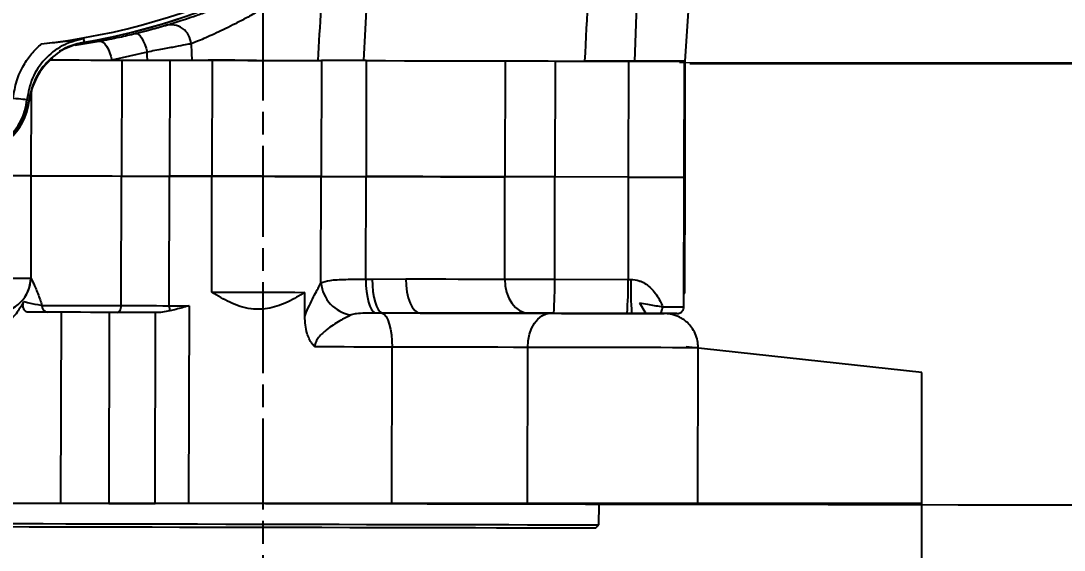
# Model space of a CAD drawing. Header units: millimetres. Extents: x 2454 to 4226, y 715 to 1968.
# Drawn here: x 3000.7 to 3138.3, y 1601.1 to 1670.9 of the extents above; entities that cross this region are included whole.
import ezdxf

# ---------------------------------------------------------------- set-up
doc = ezdxf.new("R2010")
doc.units = ezdxf.units.MM
doc.linetypes.add('AM_ISO08W050', pattern=[18, 12, -1.5, 3, -1.5])
for name, color, linetype, lineweight in [('AM_5', 3, 'Continuous', 25), ('AM_7', 4, 'AM_ISO08W050', 25), ('标注', 3, 'Continuous', 13)]:
    doc.layers.add(name, color=color, linetype=linetype, lineweight=lineweight)
doc.styles.add('SLDTEXTSTYLE1', font='txt.shx', dxfattribs={"width": 0.7, "bigfont": 'gbcbig.shx'})
doc.dimstyles.new('SLDDIMSTYLE12$0', dxfattribs={"dimtxt": 12, "dimasz": 10, "dimexe": 0, "dimexo": 0.0625, "dimgap": 0.875, "dimtad": 1, "dimdec": 1, "dimlfac": 1.8, "dimrnd": 1e-09, "dimzin": 12, "dimdsep": 46, "dimtxsty": 'SLDTEXTSTYLE1', "dimcen": 0.09, "dimdle": 8.16, "dimclrd": 3, "dimclre": 3, "dimadec": 0, "dimazin": 3, "dimtfac": 1, "dimtdec": 1, "dimtofl": 0, "dimtmove": 0, "dimatfit": 3, "dimfxl": 0, "dimfrac": 2, "dimtolj": 1, "dimlwd": 5, "dimlwe": 5, "dimarcsym": 0})

# ---------------------------------------------------------------- blocks, each defined once
blk = doc.blocks.new('*D48')
at = {"layer": 'Defpoints', "color": 0, "transparency": 16777216}
for p in [(3045.7, 1934.27), (3087.52, 1665.43), (3190.72, 1665.43)]:
    blk.add_point(p, dxfattribs=at)
at = {"layer": '标注', "color": 3, "lineweight": 5, "transparency": 16777216}
blk.add_line((3045.76, 1934.27), (3190.72, 1934.27), dxfattribs=at)
at = {"layer": '标注', "color": 3, "linetype": 'Continuous', "lineweight": 5, "transparency": 16777216}
for p, q in [((3190.72, 1924.27), (3190.72, 1675.43)), ((3087.59, 1665.43), (3190.72, 1665.43))]:
    blk.add_line(p, q, dxfattribs=at)
at = {"layer": '标注', "color": 3, "transparency": 16777216}
for points in [[(3189.05, 1924.27), (3192.39, 1924.27), (3190.72, 1934.27)], [(3189.05, 1675.43), (3192.39, 1675.43), (3190.72, 1665.43)]]:
    blk.add_solid(points, dxfattribs=at)
at = {"layer": '标注', "color": 0, "transparency": 16777216, "insert": (3178.42, 1799.85), "char_height": 10, "attachment_point": 5, "rotation": 90, "style": 'SLDTEXTSTYLE1'}
blk.add_mtext('\\A1;{\\H2.28571x;300}', dxfattribs=at)
blk = doc.blocks.new('*D49')
at = {"layer": 'Defpoints', "color": 0, "transparency": 16777216}
for p in [(3088.86, 1665.26), (3089.76, 1607.09), (3189.99, 1607.09)]:
    blk.add_point(p, dxfattribs=at)
at = {"layer": '标注', "color": 3, "lineweight": 5, "transparency": 16777216}
blk.add_line((3088.93, 1665.26), (3189.99, 1665.26), dxfattribs=at)
at = {"layer": '标注', "color": 3, "linetype": 'Continuous', "lineweight": 5, "transparency": 16777216}
for p, q in [((3189.99, 1655.26), (3189.99, 1617.09)), ((3089.82, 1607.09), (3189.99, 1607.09))]:
    blk.add_line(p, q, dxfattribs=at)
at = {"layer": '标注', "color": 3, "transparency": 16777216}
for points in [[(3188.33, 1655.26), (3191.66, 1655.26), (3189.99, 1665.26)], [(3188.33, 1617.09), (3191.66, 1617.09), (3189.99, 1607.09)]]:
    blk.add_solid(points, dxfattribs=at)
at = {"layer": '标注', "color": 0, "transparency": 16777216, "insert": (3178.4, 1636.18), "char_height": 10, "attachment_point": 5, "rotation": 90, "style": 'SLDTEXTSTYLE1'}
blk.add_mtext('\\A1;{\\H2.14286x;30}', dxfattribs=at)
blk = doc.blocks.new('*D65')
at = {"layer": 'AM_5', "color": 3, "lineweight": 5, "transparency": 16777216}
blk.add_line((3090.07, 1607.09), (3189.68, 1606.89), dxfattribs=at)
at = {"layer": 'AM_5', "color": 3, "linetype": 'Continuous', "lineweight": 5, "transparency": 16777216}
for p, q in [((3189.66, 1596.89), (3189.4, 1468.92)), ((3039.87, 1459.22), (3189.38, 1458.92))]:
    blk.add_line(p, q, dxfattribs=at)
at = {"layer": 'AM_5', "color": 3, "transparency": 16777216}
for points in [[(3187.99, 1596.9), (3191.33, 1596.89), (3189.68, 1606.89)], [(3187.73, 1468.92), (3191.07, 1468.91), (3189.38, 1458.92)]]:
    blk.add_solid(points, dxfattribs=at)
at = {"layer": 'Defpoints', "color": 0, "transparency": 16777216}
for p in [(3090.01, 1607.09), (3039.8, 1459.22), (3189.38, 1458.92)]:
    blk.add_point(p, dxfattribs=at)
at = {"layer": 'AM_5', "color": 0, "transparency": 16777216, "insert": (3182.65, 1532.92), "char_height": 12, "attachment_point": 5, "rotation": 89.8839, "style": 'SLDTEXTSTYLE1'}
blk.add_mtext('\\A1;148', dxfattribs=at)

msp = doc.modelspace()

# ---------------------------------------------------------------- linework, layer by layer
at = {"color": 7, "linetype": 'Continuous', "lineweight": 25}
for p, q in [((3088.331, 1665.598), (3090.296, 1696.644)), ((3082.673, 1696.375), (3081.644, 1665.613)), ((3007.87, 1667.74), (3011.049, 1668.253)), ((3008.435, 1667.912), (3009.211, 1668.082)), ((3008.934, 1668.082), (3009.211, 1668.082)), ((3017.352, 1666.816), (3012.688, 1665.76)), ((3014.025, 1665.757), (3013.993, 1650.457)), ((3020.353, 1665.743), (3020.32, 1650.443)), ((3025.943, 1665.731), (3025.91, 1650.431)), ((3040.346, 1665.701), (3040.313, 1650.401)), ((3046.262, 1665.688), (3046.23, 1650.388)), ((3064.576, 1665.649), (3064.543, 1650.349)), ((3071.171, 1665.635), (3071.138, 1650.335)), ((3071.171, 1665.635), (3080.845, 1665.614)), ((3080.845, 1665.614), (3080.812, 1650.314)), ((3084.794, 1665.606), (3084.794, 1665.606)), ((3088.191, 1650.298), (3088.224, 1665.598)), ((3088.3, 1650.298), (3088.333, 1665.598)), ((3088.331, 1665.598), (3088.331, 1665.598)), ((3001.791, 1660.309), (3002.149, 1661.762)), ((3002.053, 1661.37), (3002.029, 1650.483)), ((3001.811, 1660.318), (3001.735, 1660.318)), ((3002.029, 1650.483), (3002, 1636.983)), ((3013.956, 1633.357), (3013.993, 1650.457)), ((3020.284, 1633.343), (3020.32, 1650.443)), ((3025.878, 1635.131), (3025.91, 1650.431)), ((3040.283, 1636.353), (3040.313, 1650.401)), ((3046.201, 1636.843), (3046.23, 1650.388)), ((3064.515, 1636.849), (3064.543, 1650.349)), ((3071.109, 1636.835), (3071.138, 1650.335)), ((3080.812, 1650.314), (3071.138, 1650.335)), ((3080.812, 1650.314), (3080.784, 1636.814)), ((3088.155, 1633.199), (3088.191, 1650.298)), ((3088.3, 1650.298), (3088.191, 1650.299)), ((3088.268, 1634.998), (3088.3, 1650.298)), ((3047.041, 1636.841), (3051.488, 1636.877)), ((3071.109, 1636.835), (3080.784, 1636.814)), ((3038.151, 1631.931), (3038.158, 1635.105)), ((3088.158, 1634.999), (3088.268, 1634.998)), ((3088.158, 1634.889), (3088.268, 1634.998)), ((3022.886, 1633.338), (3022.83, 1607.238)), ((3082.302, 1633.735), (3083.118, 1632.31)), ((3006.009, 1632.474), (3005.955, 1607.274)), ((3012.373, 1632.46), (3012.319, 1607.26)), ((3018.41, 1607.247), (3018.463, 1632.447)), ((3020.354, 1632.647), (3019.137, 1632.446)), ((3053.387, 1632.373), (3048.356, 1632.361)), ((3080.662, 1632.314), (3070.988, 1632.335)), ((3084.795, 1632.306), (3083.124, 1632.309)), ((3083.124, 1632.309), (3083.124, 1632.309)), ((3085.235, 1632.305), (3085.235, 1632.305)), ((3086.012, 1632.279), (3086.012, 1632.303)), ((3049.628, 1607.181), (3049.672, 1627.881)), ((3067.511, 1607.142), (3067.555, 1627.842)), ((3090.006, 1607.094), (3090.05, 1627.794)), ((3090.05, 1627.794), (3090.05, 1627.795)), ((3022.473, 1613.968), (3022.475, 1613.968)), ((3119.513, 1607.218), (2944.513, 1607.218)), ((2995.998, 1607.295), (3005.955, 1607.274)), ((3012.319, 1607.26), (3018.41, 1607.247)), ((3076.952, 1604.423), (3076.958, 1607.122)), ((3119.513, 1595.218), (3119.513, 1607.218)), ((3076.501, 1603.973), (3076.952, 1604.423))]:
    msp.add_line(p, q, dxfattribs=at)
at = {"linetype": 'ByBlock'}
for p, q in [((3119.513, 1624.536), (3088.431, 1627.911)), ((3119.513, 1607.218), (3119.513, 1624.536))]:
    msp.add_line(p, q, dxfattribs=at)
at = {"color": 7, "linetype": 'Continuous', "lineweight": 25, "flags": 128}
for points in [[(3015.845, 1669.277), (3016.027, 1669.266), (3016.227, 1669.152), (3016.437, 1668.94), (3016.649, 1668.639), (3016.854, 1668.26), (3017.044, 1667.818), (3017.212, 1667.33), (3017.352, 1666.816)], [(3011.049, 1668.253), (3011.284, 1668.241), (3011.529, 1668.126), (3011.774, 1667.912), (3012.01, 1667.606), (3012.227, 1667.222), (3012.417, 1666.775), (3012.573, 1666.281), (3012.688, 1665.76)], [(3023.148, 1667.901), (3023.214, 1666.689), (3023.265, 1665.737)], [(3017.399, 1665.75), (3017.373, 1666.347), (3017.352, 1666.816)], [(3004.508, 1665.777), (3005.659, 1665.775), (3008.284, 1665.769), (3011.105, 1665.763), (3014.1, 1665.757), (3014.624, 1665.756)], [(3004.517, 1665.777), (3005.55, 1665.775), (3006.922, 1665.772), (3008.399, 1665.769), (3009.914, 1665.766), (3011.399, 1665.762), (3012.79, 1665.76), (3014.025, 1665.757)], [(3012.688, 1665.76), (3013.265, 1665.759), (3013.845, 1665.757), (3014.43, 1665.756), (3015.017, 1665.755), (3015.608, 1665.754), (3016.202, 1665.752), (3016.799, 1665.751), (3017.399, 1665.75)], [(3014.025, 1665.757), (3014.693, 1665.755), (3015.417, 1665.754), (3016.187, 1665.752), (3016.994, 1665.751), (3017.825, 1665.749), (3018.67, 1665.747), (3019.517, 1665.745), (3020.353, 1665.743)], [(3018.38, 1665.748), (3020.512, 1665.743), (3023.268, 1665.737)], [(3020.353, 1665.743), (3021.046, 1665.742), (3021.741, 1665.74), (3022.437, 1665.739), (3023.136, 1665.737), (3023.836, 1665.736), (3024.537, 1665.734), (3025.239, 1665.733), (3025.943, 1665.731)], [(3031.804, 1665.719), (3030.644, 1665.721), (3028.924, 1665.725), (3027.318, 1665.728), (3025.894, 1665.732), (3025.41, 1665.733)], [(3025.943, 1665.731), (3027.327, 1665.728), (3028.921, 1665.725), (3030.657, 1665.721), (3032.456, 1665.717), (3034.238, 1665.714), (3035.924, 1665.71), (3037.44, 1665.707), (3038.718, 1665.704), (3039.701, 1665.702), (3040.346, 1665.701)], [(3046.262, 1665.688), (3045.22, 1665.69), (3044.238, 1665.692), (3043.329, 1665.694), (3042.51, 1665.696), (3041.791, 1665.698), (3041.185, 1665.699), (3040.701, 1665.7), (3040.346, 1665.701)], [(3046.262, 1665.688), (3048.814, 1665.683), (3051.308, 1665.677), (3053.735, 1665.672), (3056.086, 1665.667), (3058.353, 1665.662), (3060.529, 1665.658), (3062.606, 1665.653), (3064.576, 1665.649)], [(3064.576, 1665.649), (3065.252, 1665.647), (3065.987, 1665.646), (3066.773, 1665.644), (3067.602, 1665.642), (3068.465, 1665.641), (3069.354, 1665.639), (3070.259, 1665.637), (3071.171, 1665.635)], [(3075.738, 1665.625), (3075.744, 1665.625), (3075.989, 1665.625), (3076.541, 1665.624), (3077.356, 1665.622), (3078.368, 1665.62), (3079.494, 1665.617), (3080.644, 1665.615), (3081.724, 1665.612), (3082.647, 1665.61)], [(3080.845, 1665.614), (3082.355, 1665.611), (3083.806, 1665.608), (3085.134, 1665.605), (3086.28, 1665.603), (3087.193, 1665.601), (3087.833, 1665.599), (3088.172, 1665.599), (3088.194, 1665.599), (3087.899, 1665.599), (3087.3, 1665.6), (3086.423, 1665.602)], [(3088.331, 1665.598), (3088.276, 1665.598), (3087.898, 1665.599), (3087.176, 1665.601), (3086.14, 1665.603), (3084.834, 1665.606), (3083.314, 1665.609), (3081.644, 1665.613)], [(3086.423, 1665.602), (3085.901, 1665.603), (3085.46, 1665.604), (3085.108, 1665.605), (3084.849, 1665.606), (3084.687, 1665.606), (3084.623, 1665.606), (3084.659, 1665.606), (3084.794, 1665.606)], [(3084.794, 1665.606), (3084.943, 1665.606), (3085.084, 1665.605), (3085.215, 1665.605), (3085.337, 1665.605), (3085.45, 1665.604), (3085.553, 1665.604), (3085.648, 1665.604), (3085.733, 1665.604)], [(2999.704, 1660.731), (3000.05, 1660.698), (3000.384, 1660.667), (3000.693, 1660.638), (3000.966, 1660.612), (3001.191, 1660.591), (3001.362, 1660.575), (3001.47, 1660.565), (3001.514, 1660.561)], [(3002.029, 1650.483), (3001.925, 1650.483), (3001.63, 1650.483), (3001.248, 1650.484), (3000.784, 1650.485), (3000.244, 1650.486), (2999.631, 1650.488)], [(3002.029, 1650.483), (3001.925, 1650.483), (3001.63, 1650.483), (3001.248, 1650.484), (3000.784, 1650.485), (3000.244, 1650.486), (2999.631, 1650.488)], [(3002.029, 1650.483), (3002.153, 1650.482), (3002.589, 1650.481), (3003.318, 1650.48), (3004.308, 1650.478), (3005.517, 1650.475), (3006.89, 1650.472), (3008.366, 1650.469), (3009.881, 1650.466), (3011.367, 1650.463), (3012.758, 1650.46), (3013.993, 1650.457)], [(3002.032, 1650.483), (3002.153, 1650.482), (3002.589, 1650.481), (3003.318, 1650.48), (3004.308, 1650.478), (3005.517, 1650.475), (3006.89, 1650.472), (3008.366, 1650.469), (3009.881, 1650.466), (3011.367, 1650.463), (3012.758, 1650.46), (3013.993, 1650.457)], [(3013.993, 1650.457), (3014.66, 1650.456), (3015.384, 1650.454), (3016.154, 1650.452), (3016.961, 1650.451), (3017.793, 1650.449), (3018.637, 1650.447), (3019.484, 1650.445), (3020.32, 1650.443)], [(3013.993, 1650.457), (3014.66, 1650.456), (3015.384, 1650.454), (3016.154, 1650.452), (3016.961, 1650.451), (3017.793, 1650.449), (3018.637, 1650.447), (3019.484, 1650.445), (3020.32, 1650.443)], [(3020.32, 1650.443), (3021.013, 1650.442), (3021.708, 1650.44), (3022.405, 1650.439), (3023.103, 1650.437), (3023.803, 1650.436), (3024.504, 1650.434), (3025.207, 1650.433), (3025.91, 1650.431)], [(3025.91, 1650.431), (3025.207, 1650.433), (3024.504, 1650.434), (3023.803, 1650.436), (3023.103, 1650.437), (3022.405, 1650.439), (3021.708, 1650.44), (3021.013, 1650.442), (3020.32, 1650.443)], [(3040.313, 1650.401), (3039.668, 1650.402), (3038.685, 1650.404), (3037.407, 1650.407), (3035.892, 1650.41), (3034.205, 1650.414), (3032.423, 1650.418), (3030.624, 1650.421), (3028.889, 1650.425), (3027.294, 1650.428), (3025.91, 1650.431)], [(3025.91, 1650.431), (3027.294, 1650.428), (3028.889, 1650.425), (3030.624, 1650.421), (3032.423, 1650.418), (3034.205, 1650.414), (3035.892, 1650.41), (3037.407, 1650.407), (3038.685, 1650.404), (3039.668, 1650.402), (3040.313, 1650.401)], [(3040.313, 1650.401), (3040.668, 1650.4), (3041.152, 1650.399), (3041.758, 1650.398), (3042.477, 1650.396), (3043.297, 1650.394), (3044.205, 1650.392), (3045.188, 1650.39), (3046.23, 1650.388)], [(3040.313, 1650.401), (3040.668, 1650.4), (3041.152, 1650.399), (3041.758, 1650.398), (3042.477, 1650.396), (3043.297, 1650.394), (3044.205, 1650.392), (3045.188, 1650.39), (3046.23, 1650.388)], [(3064.543, 1650.349), (3062.573, 1650.353), (3060.497, 1650.358), (3058.321, 1650.362), (3056.053, 1650.367), (3053.702, 1650.372), (3051.275, 1650.377), (3048.782, 1650.383), (3046.23, 1650.388)], [(3046.23, 1650.388), (3048.782, 1650.383), (3051.275, 1650.377), (3053.702, 1650.372), (3056.053, 1650.367), (3058.321, 1650.362), (3060.497, 1650.358), (3062.573, 1650.353), (3064.543, 1650.349)], [(3071.138, 1650.335), (3070.226, 1650.337), (3069.321, 1650.339), (3068.432, 1650.341), (3067.569, 1650.343), (3066.74, 1650.344), (3065.955, 1650.346), (3065.22, 1650.348), (3064.543, 1650.349)], [(3071.138, 1650.335), (3070.226, 1650.337), (3069.321, 1650.339), (3068.432, 1650.341), (3067.569, 1650.343), (3066.74, 1650.344), (3065.955, 1650.346), (3065.22, 1650.348), (3064.543, 1650.349)], [(3080.812, 1650.314), (3082.322, 1650.311), (3083.773, 1650.308), (3085.101, 1650.305), (3086.247, 1650.303), (3087.16, 1650.301), (3087.8, 1650.299), (3088.139, 1650.299), (3088.191, 1650.298)], [(3080.812, 1650.314), (3082.322, 1650.311), (3083.773, 1650.308), (3085.101, 1650.305), (3086.247, 1650.303), (3087.16, 1650.301), (3087.8, 1650.299), (3088.139, 1650.299), (3088.191, 1650.298)], [(2999.602, 1636.988), (3000.215, 1636.986), (3000.755, 1636.985), (3001.219, 1636.984), (3001.601, 1636.983), (3001.896, 1636.983), (3002, 1636.983)], [(3002.003, 1636.983), (3002.002, 1636.983), (3002.001, 1636.983), (3002.001, 1636.983), (3002, 1636.983), (3002.001, 1636.983), (3002.001, 1636.983), (3002.002, 1636.983), (3002.003, 1636.983)], [(3046.201, 1636.843), (3046.222, 1636.02), (3046.29, 1635.225), (3046.402, 1634.485), (3046.553, 1633.824), (3046.74, 1633.264), (3046.955, 1632.825), (3047.192, 1632.521), (3047.442, 1632.363)], [(3046.201, 1636.843), (3046.306, 1636.843), (3046.411, 1636.843), (3046.516, 1636.842), (3046.621, 1636.842), (3046.726, 1636.842), (3046.831, 1636.842), (3046.936, 1636.841), (3047.041, 1636.841)], [(3047.041, 1636.841), (3047.064, 1636.019), (3047.135, 1635.224), (3047.254, 1634.483), (3047.415, 1633.822), (3047.612, 1633.262), (3047.84, 1632.823), (3048.091, 1632.519), (3048.356, 1632.361)], [(3051.488, 1636.877), (3051.523, 1635.999), (3051.63, 1635.154), (3051.805, 1634.376), (3052.041, 1633.694), (3052.329, 1633.133), (3052.658, 1632.717), (3053.015, 1632.46), (3053.387, 1632.373)], [(3051.488, 1636.877), (3053.28, 1636.873), (3055.032, 1636.869), (3056.74, 1636.866), (3058.401, 1636.862), (3060.012, 1636.859), (3061.57, 1636.855), (3063.072, 1636.852), (3064.515, 1636.849)], [(3064.515, 1636.849), (3064.574, 1635.971), (3064.753, 1635.126), (3065.046, 1634.348), (3065.441, 1633.665), (3065.922, 1633.104), (3066.472, 1632.687), (3067.069, 1632.43), (3067.69, 1632.342)], [(3064.515, 1636.849), (3065.191, 1636.848), (3065.926, 1636.846), (3066.712, 1636.844), (3067.54, 1636.843), (3068.403, 1636.841), (3069.292, 1636.839), (3070.197, 1636.837), (3071.109, 1636.835)], [(3080.784, 1636.814), (3080.83, 1636.814), (3080.876, 1636.814), (3080.922, 1636.814), (3080.968, 1636.814), (3081.014, 1636.814), (3081.06, 1636.814), (3081.106, 1636.814), (3081.152, 1636.813)], [(3025.878, 1635.131), (3027.184, 1635.129), (3028.684, 1635.125), (3030.317, 1635.122), (3032.018, 1635.118), (3033.719, 1635.115), (3035.352, 1635.111), (3036.852, 1635.108), (3038.158, 1635.105)], [(3003.487, 1633.379), (3004.499, 1633.377), (3005.707, 1633.375), (3007.061, 1633.372), (3008.503, 1633.369), (3009.975, 1633.365), (3011.413, 1633.362), (3012.759, 1633.36), (3013.956, 1633.357)], [(3013.359, 1632.458), (3013.475, 1632.475), (3013.587, 1632.526), (3013.69, 1632.609), (3013.78, 1632.721), (3013.855, 1632.857), (3013.91, 1633.013), (3013.944, 1633.181), (3013.956, 1633.357)], [(3013.956, 1633.357), (3014.623, 1633.356), (3015.347, 1633.354), (3016.118, 1633.352), (3016.925, 1633.351), (3017.756, 1633.349), (3018.601, 1633.347), (3019.447, 1633.345), (3020.284, 1633.343)], [(3020.284, 1633.343), (3020.608, 1633.343), (3020.932, 1633.342), (3021.257, 1633.341), (3021.582, 1633.341), (3021.907, 1633.34), (3022.233, 1633.339), (3022.559, 1633.339), (3022.886, 1633.338)], [(3084.795, 1632.306), (3084.903, 1632.323), (3085.006, 1632.374), (3085.101, 1632.457), (3085.184, 1632.568), (3085.253, 1632.705), (3085.304, 1632.86), (3085.335, 1633.029), (3085.346, 1633.204)], [(3085.346, 1633.204), (3086.414, 1633.202), (3087.255, 1633.2), (3087.832, 1633.199), (3088.121, 1633.199), (3088.155, 1633.199)], [(3013.359, 1632.458), (3012.311, 1632.46), (3011.134, 1632.463), (3009.875, 1632.466), (3008.587, 1632.468), (3007.325, 1632.471), (3006.141, 1632.474), (3005.084, 1632.476), (3004.198, 1632.478)], [(3019.137, 1632.446), (3018.353, 1632.448), (3017.572, 1632.449), (3016.802, 1632.451), (3016.05, 1632.452), (3015.323, 1632.454), (3014.628, 1632.456), (3013.971, 1632.457), (3013.359, 1632.458)], [(3048.356, 1632.361), (3048.242, 1632.361), (3048.128, 1632.361), (3048.014, 1632.362), (3047.9, 1632.362), (3047.786, 1632.362), (3047.671, 1632.362), (3047.557, 1632.363), (3047.442, 1632.363)], [(3048.356, 1632.361), (3048.621, 1632.203), (3048.872, 1631.899), (3049.1, 1631.46), (3049.298, 1630.9), (3049.459, 1630.239), (3049.577, 1629.498), (3049.649, 1628.703), (3049.672, 1627.881)], [(3053.387, 1632.373), (3055.708, 1632.368), (3058.028, 1632.363), (3060.321, 1632.358), (3062.564, 1632.353), (3064.732, 1632.348), (3066.802, 1632.344), (3068.753, 1632.34), (3070.563, 1632.336)], [(3067.69, 1632.342), (3066.106, 1632.346), (3064.457, 1632.349), (3062.747, 1632.353), (3060.978, 1632.357), (3059.154, 1632.36), (3057.278, 1632.364), (3055.355, 1632.369), (3053.387, 1632.373)], [(3067.555, 1627.842), (3067.615, 1628.72), (3067.787, 1629.564), (3068.066, 1630.341), (3068.44, 1631.022), (3068.896, 1631.581), (3069.415, 1631.996), (3069.978, 1632.251), (3070.563, 1632.336)], [(3070.988, 1632.335), (3070.532, 1632.336), (3070.079, 1632.337), (3069.635, 1632.338), (3069.203, 1632.339), (3068.789, 1632.34), (3068.396, 1632.341), (3068.029, 1632.341), (3067.69, 1632.342)], [(3070.563, 1632.336), (3072.01, 1632.333), (3073.638, 1632.329), (3075.381, 1632.326), (3077.171, 1632.322), (3078.936, 1632.318), (3080.608, 1632.314), (3082.119, 1632.311), (3083.41, 1632.309), (3084.43, 1632.306), (3085.139, 1632.305), (3085.508, 1632.304), (3085.56, 1632.304)], [(3081.261, 1632.313), (3081.186, 1632.313), (3081.111, 1632.314), (3081.036, 1632.314), (3080.962, 1632.314), (3080.887, 1632.314), (3080.812, 1632.314), (3080.737, 1632.314), (3080.662, 1632.314)], [(3083.504, 1632.308), (3083.128, 1632.309), (3082.777, 1632.31), (3082.453, 1632.311), (3082.157, 1632.311), (3081.889, 1632.312), (3081.649, 1632.312), (3081.44, 1632.313), (3081.261, 1632.313)], [(3085.103, 1632.305), (3084.5, 1632.306), (3083.504, 1632.308)], [(3087.235, 1632.3), (3087.224, 1632.3), (3086.97, 1632.301), (3086.465, 1632.302), (3085.73, 1632.304), (3084.795, 1632.306)], [(3085.56, 1632.304), (3085.522, 1632.304), (3085.182, 1632.305), (3085.103, 1632.305)], [(3049.672, 1627.881), (3048.426, 1627.883), (3047.17, 1627.886), (3045.905, 1627.889), (3044.632, 1627.891), (3043.352, 1627.894), (3042.064, 1627.897), (3040.771, 1627.9), (3039.473, 1627.902)], [(3067.555, 1627.842), (3065.672, 1627.846), (3063.611, 1627.851), (3061.407, 1627.856), (3059.101, 1627.86), (3056.733, 1627.866), (3054.344, 1627.871), (3051.976, 1627.876), (3049.672, 1627.881)], [(3090.05, 1627.794), (3089.986, 1627.794), (3089.615, 1627.795), (3088.921, 1627.797), (3087.921, 1627.799), (3086.64, 1627.802), (3085.11, 1627.805), (3083.369, 1627.809), (3081.459, 1627.813), (3079.428, 1627.817), (3077.325, 1627.821), (3075.204, 1627.826), (3073.116, 1627.83), (3071.112, 1627.835), (3069.243, 1627.839), (3067.555, 1627.842)], [(3005.955, 1607.274), (3006.637, 1607.273), (3007.415, 1607.271), (3008.259, 1607.269), (3009.137, 1607.267), (3010.015, 1607.265), (3010.859, 1607.264), (3011.637, 1607.262), (3012.319, 1607.26)], [(3022.83, 1607.238), (3022.223, 1607.239), (3021.626, 1607.241), (3021.042, 1607.242), (3020.473, 1607.243), (3019.923, 1607.244), (3019.395, 1607.245), (3018.889, 1607.246), (3018.41, 1607.247)], [(3049.628, 1607.181), (3046.385, 1607.188), (3043.085, 1607.195), (3039.742, 1607.202), (3036.368, 1607.209), (3032.976, 1607.216), (3029.58, 1607.224), (3026.194, 1607.231), (3022.83, 1607.238)], [(3067.511, 1607.142), (3065.628, 1607.146), (3063.566, 1607.151), (3061.363, 1607.156), (3059.057, 1607.161), (3056.689, 1607.166), (3054.3, 1607.171), (3051.932, 1607.176), (3049.628, 1607.181)], [(3090.006, 1607.094), (3089.942, 1607.095), (3089.571, 1607.095), (3088.876, 1607.097), (3087.877, 1607.099), (3086.596, 1607.102), (3085.066, 1607.105), (3083.324, 1607.109), (3081.414, 1607.113), (3079.383, 1607.117), (3077.281, 1607.122), (3075.16, 1607.126), (3073.071, 1607.131), (3071.068, 1607.135), (3069.199, 1607.139), (3067.511, 1607.142)], [(2998.198, 1604.591), (3000.806, 1604.585), (3003.633, 1604.579), (3006.659, 1604.573), (3009.862, 1604.566), (3013.22, 1604.559), (3016.709, 1604.551), (3020.306, 1604.543), (3023.984, 1604.536), (3027.718, 1604.528), (3031.481, 1604.519), (3035.248, 1604.511), (3038.992, 1604.503), (3042.686, 1604.496), (3046.306, 1604.488), (3049.824, 1604.48), (3053.217, 1604.473), (3056.461, 1604.466), (3059.533, 1604.46), (3062.412, 1604.453), (3065.077, 1604.448), (3067.509, 1604.443), (3069.693, 1604.438), (3071.611, 1604.434), (3073.251, 1604.43), (3074.602, 1604.427), (3075.653, 1604.425), (3076.398, 1604.424), (3076.832, 1604.423), (3076.952, 1604.423)], [(3076.501, 1603.973), (3076.491, 1603.973), (3076.251, 1603.974), (3075.691, 1603.975), (3074.816, 1603.977), (3073.632, 1603.98), (3072.148, 1603.983), (3070.374, 1603.986), (3068.324, 1603.991), (3066.011, 1603.996), (3063.453, 1604.001), (3060.668, 1604.007), (3057.676, 1604.014), (3054.499, 1604.02), (3051.159, 1604.027), (3047.681, 1604.035), (3044.09, 1604.043), (3040.411, 1604.05), (3036.671, 1604.058), (3032.897, 1604.066), (3029.116, 1604.075), (3025.356, 1604.083), (3021.644, 1604.091), (3018.005, 1604.098), (3014.467, 1604.106), (3011.055, 1604.113), (3007.794, 1604.12), (3004.706, 1604.127), (3001.815, 1604.133), (2999.141, 1604.139)]]:
    msp.add_lwpolyline(points, dxfattribs=at)
at = {"color": 7, "linetype": 'Continuous', "lineweight": 25}
for centre, radius, start, end in [((2993.685, 1755.798), 88.439, 276.305, 353.69783), ((2993.792, 1755.797), 89.012, 279.79419, 349.96366), ((2993.794, 1755.794), 89.001, 279.91523, 310.90346), ((3020.469, 1667.744), 2.684, 3.34427, 105.20711), ((3010.465, 1659.214), 8.999, 99.79333, 121.10652), ((3010.743, 1659.213), 9, 130.75633, 172.95098), ((2993.795, 1661.299), 8.001, 186.9144, 353.08562), ((2993.705, 1661.3), 7.843, 185.40028, 354.59974), ((2993.87, 1661.299), 8.001, 269.91026, 352.95175), ((2997.503, 1636.991), 4.499, 269.88632, 359.88633), ((2997.504, 1636.991), 4.499, 269.88745, 359.88744), ((3045.028, 1636.823), 4.768, 185.65517, 260.63287), ((3025.683, 1635.808), 45.438, 355.6169, 1.29537), ((3035.357, 1635.787), 45.438, 355.6169, 1.29537), ((3123.971, 1635.598), 42.836, 178.37363, 184.39756), ((3004.306, 1633.294), 0.823, 174.04025, 262.50401), ((3023.204, 1633.286), 2.92, 178.86815, 192.63218)]:
    msp.add_arc(centre, radius, start, end, dxfattribs=at)
for points, knots in [([(3075.099, 1665.627), (3075.391, 1671.369), (3075.911, 1681.622), (3076.431, 1691.876), (3076.66, 1696.388)], [0, 0, 0, 0, 0.56, 1, 1, 1, 1]), ([(3019.765, 1670.334), (3019.938, 1670.386), (3020.286, 1670.492), (3021.213, 1670.778), (3022.386, 1671.155), (3023.802, 1671.632), (3025.406, 1672.204), (3027.146, 1672.864), (3028.969, 1673.6), (3031.425, 1674.654), (3033.859, 1675.798), (3036.087, 1676.931), (3037.64, 1677.759), (3039.031, 1678.534), (3040.22, 1679.219), (3041.193, 1679.795), (3041.599, 1680.038), (3041.8, 1680.159)], [0, 0, 0, 0, 0.0624444, 0.1252854, 0.1878514, 0.2502682, 0.3122909, 0.3753204, 0.437763, 0.5004607, 0.6248935, 0.6874123, 0.7498342, 0.8129759, 0.8749573, 0.938146, 1, 1, 1, 1]), ([(3046.631, 1680.805), (3046.497, 1677.983), (3046.257, 1672.944), (3046.016, 1667.906), (3045.91, 1665.689)], [0, 0, 0, 0, 0.56, 1, 1, 1, 1]), ([(3040.621, 1678.035), (3040.519, 1677.957), (3040.31, 1677.797), (3039.857, 1677.452), (3039.368, 1677.085), (3038.874, 1676.717), (3038.401, 1676.368), (3037.853, 1675.973), (3037.139, 1675.468), (3036.12, 1674.763), (3034.914, 1673.97), (3033.725, 1673.222), (3032.804, 1672.661), (3031.749, 1672.037), (3030.494, 1671.334), (3028.605, 1670.338), (3026.826, 1669.47), (3025.327, 1668.803), (3024, 1668.24), (3023.487, 1668.036), (3023.148, 1667.901)], [0, 0, 0, 0, 0.0394439, 0.0810514, 0.1249924, 0.1527122, 0.1828494, 0.2154121, 0.2504028, 0.3024469, 0.3754211, 0.4261001, 0.4677093, 0.5003223, 0.567308, 0.632906, 0.7514908, 0.8138959, 0.8767545, 1, 1, 1, 1]), ([(3039.915, 1665.702), (3040.048, 1668.004), (3040.284, 1672.115), (3040.518, 1676.226), (3040.621, 1678.035)], [0, 0, 0, 0, 0.56, 1, 1, 1, 1]), ([(3011.049, 1668.253), (3011.933, 1668.423), (3013.511, 1668.727), (3015.132, 1669.109), (3015.845, 1669.277)], [0, 0, 0, 0, 0.5599438, 1, 1, 1, 1]), ([(3015.845, 1669.277), (3016.317, 1669.395), (3017.267, 1669.631), (3018.413, 1669.942), (3019.321, 1670.2), (3019.618, 1670.29), (3019.765, 1670.334)], [0, 0, 0, 0, 0.2481922, 0.4998156, 0.7511634, 1, 1, 1, 1]), ([(2999.704, 1660.731), (2999.825, 1661.496), (3000.066, 1663.021), (3000.968, 1664.988), (3002.079, 1666.636), (3002.957, 1667.474), (3003.398, 1667.894)], [0, 0, 0, 0, 0.2806316, 0.559596, 0.7791291, 1, 1, 1, 1]), ([(3008.922, 1668.587), (3007.975, 1668.327), (3006.079, 1667.806), (3003.756, 1665.926), (3002.067, 1663.458), (3001.698, 1661.527), (3001.514, 1660.561)], [0, 0, 0, 0, 0.2496929, 0.49994, 0.7499529, 1, 1, 1, 1]), ([(3009.119, 1668.122), (3008.19, 1667.869), (3006.335, 1667.364), (3004.045, 1665.547), (3002.352, 1663.163), (3001.942, 1661.279), (3001.738, 1660.336)], [0, 0, 0, 0, 0.25004665, 0.49944856, 0.74939592, 1, 1, 1, 1]), ([(3003.398, 1667.894), (3004.36, 1668.002), (3006.294, 1668.219), (3008.043, 1668.464), (3008.922, 1668.587)], [0, 0, 0, 0, 0.49755734, 1, 1, 1, 1]), ([(3009.211, 1668.082), (3009.201, 1668.078), (3009.186, 1668.073), (3008.855, 1668.016), (3008.774, 1668.003)], [0, 0, 0, 0, 0.7550671, 1, 1, 1, 1]), ([(3008.922, 1668.587), (3008.959, 1668.501), (3009.026, 1668.346), (3009.091, 1668.19), (3009.119, 1668.122)], [0, 0, 0, 0, 0.56, 1, 1, 1, 1]), ([(3023.148, 1667.901), (3022.923, 1667.861), (3022.473, 1667.78), (3021.14, 1667.522), (3019.431, 1667.195), (3018.045, 1666.942), (3017.352, 1666.816)], [0, 0, 0, 0, 0.2510949, 0.501022, 0.7504476, 1, 1, 1, 1]), ([(3081.644, 1665.613), (3080.913, 1665.614), (3079.442, 1665.617), (3077.562, 1665.621), (3075.997, 1665.625), (3075.398, 1665.626), (3075.099, 1665.627)], [0, 0, 0, 0, 0.2484774, 0.4999992, 0.7514966, 1, 1, 1, 1]), ([(3001.738, 1660.336), (3001.696, 1660.379), (3001.622, 1660.454), (3001.547, 1660.529), (3001.514, 1660.561)], [0, 0, 0, 0, 0.56, 1, 1, 1, 1]), ([(3002.003, 1636.983), (3002.03, 1636.949), (3002.066, 1636.903), (3002.278, 1636.506), (3002.664, 1635.682), (3003.135, 1634.46), (3003.406, 1633.627), (3003.487, 1633.379)], [0, 0, 0, 0, 0.1864613, 0.252905, 0.5305695, 0.8601425, 1, 1, 1, 1]), ([(3038.151, 1631.931), (3038.217, 1632.096), (3038.625, 1633.126), (3039.264, 1634.411), (3039.924, 1635.676), (3040.162, 1636.125), (3040.283, 1636.353)], [0, 0, 0, 0, 0.0907029, 0.56691928, 0.77994707, 1, 1, 1, 1]), ([(3040.283, 1636.353), (3040.633, 1636.481), (3041.331, 1636.735), (3043.456, 1636.832), (3045.285, 1636.839), (3046.201, 1636.843)], [0, 0, 0, 0, 0.3348544, 0.6670485, 1, 1, 1, 1]), ([(3081.152, 1636.813), (3081.531, 1636.779), (3082.044, 1636.732), (3083.024, 1636.333), (3084.083, 1635.508), (3084.872, 1634.285), (3085.237, 1633.453), (3085.346, 1633.204)], [0, 0, 0, 0, 0.1864613, 0.252905, 0.5305695, 0.8601425, 1, 1, 1, 1]), ([(3038.158, 1635.105), (3037.433, 1634.666), (3035.989, 1633.791), (3033.598, 1632.904), (3030.9, 1632.783), (3028.275, 1633.678), (3026.662, 1634.656), (3025.878, 1635.131)], [0, 0, 0, 0, 0.1924651, 0.3836202, 0.5713685, 0.7916021, 1, 1, 1, 1]), ([(3001.114, 1633.908), (3000.831, 1633.416), (3000.19, 1632.302), (2999.349, 1631.468), (2998.879, 1631.003)], [0, 0, 0, 0, 0.4418885, 1, 1, 1, 1]), ([(3001.669, 1632.483), (3001.589, 1632.494), (3001.43, 1632.515), (3001.22, 1632.679), (3001.067, 1632.92), (3000.985, 1633.21), (3000.981, 1633.514), (3001.036, 1633.751), (3001.095, 1633.871), (3001.114, 1633.908)], [0, 0, 0, 0, 0.1624342, 0.3250882, 0.4823498, 0.6345023, 0.783571, 0.9315083, 1, 1, 1, 1]), ([(3001.114, 1633.908), (3001.325, 1633.848), (3001.94, 1633.673), (3002.893, 1633.489), (3003.433, 1633.389), (3003.487, 1633.379)], [0, 0, 0, 0, 0.3192164, 0.9317936, 1, 1, 1, 1]), ([(3022.886, 1633.338), (3022.88, 1633.336), (3022.579, 1633.249), (3021.712, 1632.991), (3020.894, 1632.784), (3020.354, 1632.647)], [0, 0, 0, 0, 0.0071426, 0.3443538, 1, 1, 1, 1]), ([(3082.302, 1633.735), (3082.657, 1633.675), (3083.691, 1633.498), (3084.582, 1633.315), (3085.277, 1633.215), (3085.346, 1633.204)], [0, 0, 0, 0, 0.3192164, 0.9317936, 1, 1, 1, 1]), ([(3004.198, 1632.478), (3003.571, 1632.479), (3002.658, 1632.481), (3001.904, 1632.483), (3001.669, 1632.483)], [0, 0, 0, 0, 0.6875557, 1, 1, 1, 1]), ([(3039.473, 1627.902), (3039.47, 1627.905), (3039.348, 1628.034), (3038.915, 1628.565), (3038.283, 1629.895), (3038.201, 1631.168), (3038.151, 1631.931)], [0, 0, 0, 0, 0.0029393, 0.1235692, 0.4750081, 1, 1, 1, 1]), ([(3044.252, 1632.118), (3043.771, 1631.877), (3042.802, 1631.39), (3041.225, 1630.37), (3040.127, 1629.41), (3039.672, 1628.715), (3039.504, 1628.284), (3039.484, 1628.038), (3039.473, 1627.902)], [0, 0, 0, 0, 0.3087977, 0.6229475, 0.8229957, 0.9066858, 0.9483612, 1, 1, 1, 1]), ([(3047.442, 1632.363), (3046.988, 1632.36), (3046.125, 1632.355), (3044.998, 1632.324), (3044.485, 1632.183), (3044.252, 1632.118)], [0, 0, 0, 0, 0.3771492, 0.7170573, 1, 1, 1, 1]), ([(3090.024, 1627.801), (3090.017, 1628.103), (3090.003, 1628.749), (3089.684, 1629.661), (3089.212, 1630.47), (3088.645, 1631.104), (3088.039, 1631.576), (3087.439, 1631.905), (3086.884, 1632.113), (3086.407, 1632.229), (3086.035, 1632.282), (3085.78, 1632.299), (3085.645, 1632.303), (3085.587, 1632.304), (3085.574, 1632.304), (3085.57, 1632.304), (3085.567, 1632.304), (3085.564, 1632.304), (3085.56, 1632.304), (3085.554, 1632.304), (3085.468, 1632.304), (3085.325, 1632.304), (3085.105, 1632.305), (3085.098, 1632.305)], [0, 0, 0, 0, 0.0909897, 0.1947061, 0.2882702, 0.3734623, 0.4507165, 0.5197848, 0.5798976, 0.6298414, 0.6681415, 0.6936481, 0.7068287, 0.7097624, 0.7106545, 0.7112938, 0.7120663, 0.7134103, 0.7167092, 0.7304951, 0.8318425, 0.9942628, 1, 1, 1, 1]), ([(3087.231, 1632.3), (3087.235, 1632.3), (3087.252, 1632.3), (3087.251, 1632.3), (3087.254, 1632.3), (3087.255, 1632.3), (3087.257, 1632.3), (3087.259, 1632.3), (3087.269, 1632.301), (3087.323, 1632.302), (3087.462, 1632.317), (3087.702, 1632.399), (3087.957, 1632.604), (3088.127, 1632.891), (3088.14, 1633.097), (3088.145, 1633.185)], [0, 0, 0, 0, 0.0537453, 0.2343123, 0.246057, 0.2492365, 0.2509701, 0.2525386, 0.2550468, 0.2668115, 0.339892, 0.4814676, 0.6697516, 0.8586996, 1, 1, 1, 1])]:
    msp.add_open_spline(points, degree=3, knots=knots, dxfattribs=at)
at = {"layer": 'AM_7'}
msp.add_line((3032.639, 1924.435), (3032.639, 1336.718), dxfattribs=at)

# ---------------------------------------------------------------- dimensions: what is measured, and where the dimension line sits
at = {"layer": 'AM_5'}
dim = msp.add_linear_dim(base=(3189.379, 1458.915), p1=(3090.006, 1607.094), p2=(3039.803, 1459.218), angle=89.88391, dimstyle='SLDDIMSTYLE12$0', override={"dimlfac": 1, "dimpost": ''}, dxfattribs=at)
dim.commit()
dim.dimension.update_dxf_attribs({"geometry": '*D65', "text_midpoint": (3182.654, 1532.918)})
at = {"layer": '标注'}
for base, p1, p2, text, picture, middle in [((3190.72, 1665.434), (3045.699, 1934.269), (3087.523, 1665.434), '{\\H2.28571x;300}', '*D48', (3178.416, 1799.851)), ((3189.994, 1607.095), (3088.864, 1665.256), (3089.756, 1607.095), '{\\H2.14286x;30}', '*D49', (3178.405, 1636.175))]:
    dim = msp.add_linear_dim(base=base, p1=p1, p2=p2, angle=90, text=text, dimstyle='SLDDIMSTYLE12$0', override={"dimtxt": 10, "dimtdec": 3, "dimtzin": 0}, dxfattribs=at)
    dim.commit()
    dim.dimension.update_dxf_attribs({"geometry": picture, "text_midpoint": middle})

doc.saveas('drawing.dxf')
